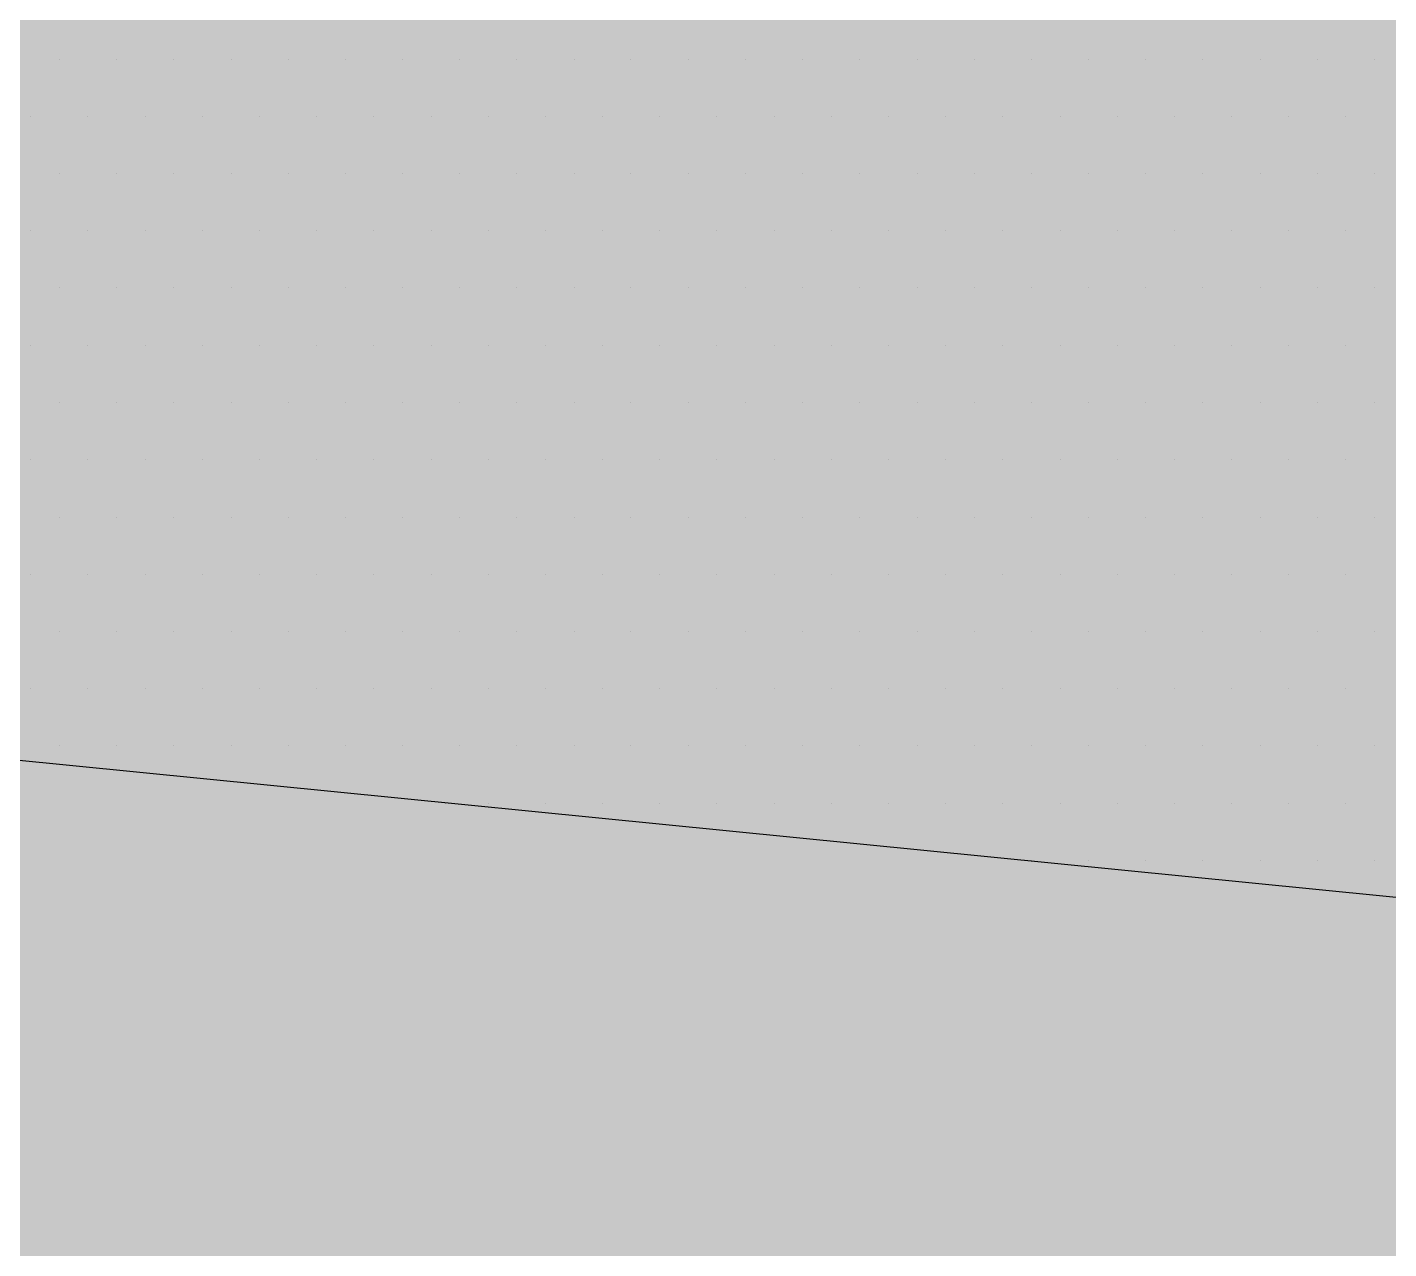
# Paper-space layout 'Layout1' of a CAD drawing. Extents: x -43 to 2298, y -18 to 768.
# Drawn here: x 146.521 to 147.831, y 266.495 to 267.671 of the extents above; entities that cross this region are included whole.
import ezdxf

# ---------------------------------------------------------------- set-up
doc = ezdxf.new("R2010")
doc.units = 0
doc.header["$LTSCALE"] = 2
doc.linetypes.add('CACHEX2', pattern=[0.75, 0.5, -0.25])
doc.layers.add('CARTOUCHE', color=7, linetype='Continuous')
doc.layers.add('LOGO', color=7, linetype='Continuous')

# ---------------------------------------------------------------- blocks, each defined once
blk = doc.blocks.new('A$C715108E3')
at = {"layer": 'LOGO', "color": 131}
for p, q in [((0.9425, -3.9741), (0.9425, -3.9741)), ((1.0341, -3.9741), (1.0341, -3.9741)), ((1.1258, -3.9741), (1.1258, -3.9741)), ((1.2178, -3.9741), (1.2178, -3.9741)), ((1.3091, -3.9741), (1.3091, -3.9741)), ((1.4011, -3.9741), (1.4011, -3.9741)), ((1.4929, -3.9741), (1.4929, -3.9741)), ((1.584, -3.9741), (1.584, -3.9741)), ((1.6762, -3.9741), (1.6762, -3.9741)), ((1.7681, -3.9741), (1.7681, -3.9741)), ((1.8591, -3.9741), (1.8591, -3.9741)), ((1.9512, -3.9741), (1.9512, -3.9741)), ((2.0432, -3.9741), (2.0432, -3.9741)), ((2.1344, -3.9741), (2.1344, -3.9741)), ((2.2265, -3.9741), (2.2265, -3.9741)), ((2.3183, -3.9741), (2.3183, -3.9741)), ((2.4101, -3.9741), (2.4101, -3.9741)), ((2.5018, -3.9741), (2.5018, -3.9741)), ((2.5934, -3.9741), (2.5934, -3.9741)), ((2.6854, -3.9741), (2.6854, -3.9741)), ((2.7767, -3.9741), (2.7767, -3.9741)), ((2.8687, -3.9741), (2.8687, -3.9741)), ((2.9608, -3.9741), (2.9608, -3.9741)), ((3.0518, -3.9741), (3.0518, -3.9741)), ((0.8962, -4.0654), (0.8962, -4.0654)), ((0.988, -4.0654), (0.988, -4.0654)), ((1.0801, -4.0654), (1.0801, -4.0654)), ((1.1713, -4.0654), (1.1713, -4.0654)), ((1.2634, -4.0654), (1.2634, -4.0654)), ((1.3554, -4.0654), (1.3554, -4.0654)), ((1.4466, -4.0654), (1.4466, -4.0654)), ((1.5387, -4.0654), (1.5387, -4.0654)), ((1.6305, -4.0654), (1.6305, -4.0654)), ((1.722, -4.0654), (1.722, -4.0654)), ((1.8138, -4.0654), (1.8138, -4.0654)), ((1.9056, -4.0654), (1.9056, -4.0654)), ((1.9969, -4.0654), (1.9969, -4.0654)), ((2.0889, -4.0654), (2.0889, -4.0654)), ((2.1807, -4.0654), (2.1807, -4.0654)), ((2.2726, -4.0654), (2.2726, -4.0654)), ((2.364, -4.0654), (2.364, -4.0654)), ((2.4559, -4.0654), (2.4559, -4.0654)), ((2.5477, -4.0654), (2.5477, -4.0654)), ((2.639, -4.0654), (2.639, -4.0654)), ((2.731, -4.0654), (2.731, -4.0654)), ((2.823, -4.0654), (2.823, -4.0654)), ((2.9143, -4.0654), (2.9143, -4.0654)), ((3.0061, -4.0654), (3.0061, -4.0654)), ((0.9425, -4.1578), (0.9425, -4.1578)), ((1.0341, -4.1578), (1.0341, -4.1578)), ((1.1258, -4.1578), (1.1258, -4.1578)), ((1.2178, -4.1578), (1.2178, -4.1578)), ((1.3091, -4.1578), (1.3091, -4.1578)), ((1.4011, -4.1578), (1.4011, -4.1578)), ((1.4929, -4.1578), (1.4929, -4.1578)), ((1.584, -4.1578), (1.584, -4.1578)), ((1.6762, -4.1578), (1.6762, -4.1578)), ((1.7681, -4.1578), (1.7681, -4.1578)), ((1.8591, -4.1578), (1.8591, -4.1578)), ((1.9512, -4.1578), (1.9512, -4.1578)), ((2.0432, -4.1578), (2.0432, -4.1578)), ((2.1344, -4.1578), (2.1344, -4.1578)), ((2.2265, -4.1578), (2.2265, -4.1578)), ((2.3183, -4.1578), (2.3183, -4.1578)), ((2.4101, -4.1578), (2.4101, -4.1578)), ((2.5018, -4.1578), (2.5018, -4.1578)), ((2.5934, -4.1578), (2.5934, -4.1578)), ((2.6854, -4.1578), (2.6854, -4.1578)), ((2.7767, -4.1578), (2.7767, -4.1578)), ((2.8687, -4.1578), (2.8687, -4.1578)), ((2.9608, -4.1578), (2.9608, -4.1578)), ((3.0518, -4.1578), (3.0518, -4.1578)), ((0.8962, -4.2494), (0.8962, -4.2494)), ((0.988, -4.2494), (0.988, -4.2494)), ((1.0801, -4.2494), (1.0801, -4.2494)), ((1.1713, -4.2494), (1.1713, -4.2494)), ((1.2634, -4.2494), (1.2634, -4.2494)), ((1.3554, -4.2494), (1.3554, -4.2494)), ((1.4466, -4.2494), (1.4466, -4.2494)), ((1.5387, -4.2494), (1.5387, -4.2494)), ((1.6305, -4.2494), (1.6305, -4.2494)), ((1.722, -4.2494), (1.722, -4.2494)), ((1.8138, -4.2494), (1.8138, -4.2494)), ((1.9056, -4.2494), (1.9056, -4.2494)), ((1.9969, -4.2494), (1.9969, -4.2494)), ((2.0889, -4.2494), (2.0889, -4.2494)), ((2.1807, -4.2494), (2.1807, -4.2494)), ((2.2726, -4.2494), (2.2726, -4.2494)), ((2.364, -4.2494), (2.364, -4.2494)), ((2.4559, -4.2494), (2.4559, -4.2494)), ((2.5477, -4.2494), (2.5477, -4.2494)), ((2.639, -4.2494), (2.639, -4.2494)), ((2.731, -4.2494), (2.731, -4.2494)), ((2.823, -4.2494), (2.823, -4.2494)), ((2.9143, -4.2494), (2.9143, -4.2494)), ((3.0061, -4.2494), (3.0061, -4.2494)), ((0.9425, -4.3407), (0.9425, -4.3407)), ((1.0341, -4.3407), (1.0341, -4.3407)), ((1.1258, -4.3407), (1.1258, -4.3407)), ((1.2178, -4.3407), (1.2178, -4.3407)), ((1.3091, -4.3407), (1.3091, -4.3407)), ((1.4011, -4.3407), (1.4011, -4.3407)), ((1.4929, -4.3407), (1.4929, -4.3407)), ((1.584, -4.3407), (1.584, -4.3407)), ((1.6762, -4.3407), (1.6762, -4.3407)), ((1.7681, -4.3407), (1.7681, -4.3407)), ((1.8591, -4.3407), (1.8591, -4.3407)), ((1.9512, -4.3407), (1.9512, -4.3407)), ((2.0432, -4.3407), (2.0432, -4.3407)), ((2.1344, -4.3407), (2.1344, -4.3407)), ((2.2265, -4.3407), (2.2265, -4.3407)), ((2.3183, -4.3407), (2.3183, -4.3407)), ((2.4101, -4.3407), (2.4101, -4.3407)), ((2.5018, -4.3407), (2.5018, -4.3407)), ((2.5934, -4.3407), (2.5934, -4.3407)), ((2.6854, -4.3407), (2.6854, -4.3407)), ((2.7767, -4.3407), (2.7767, -4.3407)), ((2.8687, -4.3407), (2.8687, -4.3407)), ((2.9608, -4.3407), (2.9608, -4.3407)), ((3.0518, -4.3407), (3.0518, -4.3407)), ((0.8962, -4.4331), (0.8962, -4.4331)), ((0.988, -4.4331), (0.988, -4.4331)), ((1.0801, -4.4331), (1.0801, -4.4331)), ((1.1713, -4.4331), (1.1713, -4.4331)), ((1.2634, -4.4331), (1.2634, -4.4331)), ((1.3554, -4.4331), (1.3554, -4.4331)), ((1.4466, -4.4331), (1.4466, -4.4331)), ((1.5387, -4.4331), (1.5387, -4.4331)), ((1.6305, -4.4331), (1.6305, -4.4331)), ((1.722, -4.4331), (1.722, -4.4331)), ((1.8138, -4.4331), (1.8138, -4.4331)), ((1.9056, -4.4331), (1.9056, -4.4331)), ((1.9969, -4.4331), (1.9969, -4.4331)), ((2.0889, -4.4331), (2.0889, -4.4331)), ((2.1807, -4.4331), (2.1807, -4.4331)), ((2.2726, -4.4331), (2.2726, -4.4331)), ((2.364, -4.4331), (2.364, -4.4331)), ((2.4559, -4.4331), (2.4559, -4.4331)), ((2.5477, -4.4331), (2.5477, -4.4331)), ((2.639, -4.4331), (2.639, -4.4331)), ((2.731, -4.4331), (2.731, -4.4331)), ((2.823, -4.4331), (2.823, -4.4331)), ((2.9143, -4.4331), (2.9143, -4.4331)), ((3.0061, -4.4331), (3.0061, -4.4331)), ((0.9425, -4.5245), (0.9425, -4.5245)), ((1.0341, -4.5245), (1.0341, -4.5245)), ((1.1258, -4.5245), (1.1258, -4.5245)), ((1.2178, -4.5245), (1.2178, -4.5245)), ((1.3091, -4.5245), (1.3091, -4.5245)), ((1.4011, -4.5245), (1.4011, -4.5245)), ((1.4929, -4.5245), (1.4929, -4.5245)), ((1.584, -4.5245), (1.584, -4.5245)), ((1.6762, -4.5245), (1.6762, -4.5245)), ((1.7681, -4.5245), (1.7681, -4.5245)), ((1.8591, -4.5245), (1.8591, -4.5245)), ((1.9512, -4.5245), (1.9512, -4.5245)), ((2.0432, -4.5245), (2.0432, -4.5245)), ((2.1344, -4.5245), (2.1344, -4.5245)), ((2.2265, -4.5245), (2.2265, -4.5245)), ((2.3183, -4.5245), (2.3183, -4.5245)), ((2.4101, -4.5245), (2.4101, -4.5245)), ((2.5018, -4.5245), (2.5018, -4.5245)), ((2.5934, -4.5245), (2.5934, -4.5245)), ((2.6854, -4.5245), (2.6854, -4.5245)), ((2.7767, -4.5245), (2.7767, -4.5245)), ((2.8687, -4.5245), (2.8687, -4.5245)), ((2.9608, -4.5245), (2.9608, -4.5245)), ((3.0518, -4.5245), (3.0518, -4.5245)), ((0.8962, -4.6156), (0.8962, -4.6156)), ((0.988, -4.6156), (0.988, -4.6156)), ((1.0801, -4.6156), (1.0801, -4.6156)), ((1.1713, -4.6156), (1.1713, -4.6156)), ((1.2634, -4.6156), (1.2634, -4.6156)), ((1.3554, -4.6156), (1.3554, -4.6156)), ((1.4466, -4.6156), (1.4466, -4.6156)), ((1.5387, -4.6156), (1.5387, -4.6156)), ((1.6305, -4.6156), (1.6305, -4.6156)), ((1.722, -4.6156), (1.722, -4.6156)), ((1.8138, -4.6156), (1.8138, -4.6156)), ((1.9056, -4.6156), (1.9056, -4.6156)), ((1.9969, -4.6156), (1.9969, -4.6156)), ((2.0889, -4.6156), (2.0889, -4.6156)), ((2.1807, -4.6156), (2.1807, -4.6156)), ((2.2726, -4.6156), (2.2726, -4.6156)), ((2.364, -4.6156), (2.364, -4.6156)), ((2.4559, -4.6156), (2.4559, -4.6156)), ((2.5477, -4.6156), (2.5477, -4.6156)), ((2.639, -4.6156), (2.639, -4.6156)), ((2.731, -4.6156), (2.731, -4.6156)), ((2.823, -4.6156), (2.823, -4.6156)), ((2.9143, -4.6156), (2.9143, -4.6156)), ((3.0061, -4.6156), (3.0061, -4.6156)), ((0.9425, -4.7082), (0.9425, -4.7082)), ((1.0341, -4.7082), (1.0341, -4.7082)), ((1.1258, -4.7082), (1.1258, -4.7082)), ((1.2178, -4.7082), (1.2178, -4.7082)), ((1.3091, -4.7082), (1.3091, -4.7082)), ((1.4011, -4.7082), (1.4011, -4.7082)), ((1.4929, -4.7082), (1.4929, -4.7082)), ((1.584, -4.7082), (1.584, -4.7082)), ((1.6762, -4.7082), (1.6762, -4.7082)), ((1.7681, -4.7082), (1.7681, -4.7082)), ((1.8591, -4.7082), (1.8591, -4.7082)), ((1.9512, -4.7082), (1.9512, -4.7082)), ((2.0432, -4.7082), (2.0432, -4.7082)), ((2.1344, -4.7082), (2.1344, -4.7082)), ((2.2265, -4.7082), (2.2265, -4.7082)), ((2.3183, -4.7082), (2.3183, -4.7082)), ((2.4101, -4.7082), (2.4101, -4.7082)), ((2.5018, -4.7082), (2.5018, -4.7082)), ((2.5934, -4.7082), (2.5934, -4.7082)), ((2.6854, -4.7082), (2.6854, -4.7082)), ((2.7767, -4.7082), (2.7767, -4.7082)), ((2.8687, -4.7082), (2.8687, -4.7082)), ((2.9608, -4.7082), (2.9608, -4.7082)), ((3.0518, -4.7082), (3.0518, -4.7082)), ((0.8962, -4.7997), (0.8962, -4.7997)), ((0.988, -4.7997), (0.988, -4.7997)), ((1.0801, -4.7997), (1.0801, -4.7997)), ((1.1713, -4.7997), (1.1713, -4.7997)), ((1.2634, -4.7997), (1.2634, -4.7997)), ((1.3554, -4.7997), (1.3554, -4.7997)), ((1.4466, -4.7997), (1.4466, -4.7997)), ((1.5387, -4.7997), (1.5387, -4.7997)), ((1.6305, -4.7997), (1.6305, -4.7997)), ((1.722, -4.7997), (1.722, -4.7997)), ((1.8138, -4.7997), (1.8138, -4.7997)), ((1.9056, -4.7997), (1.9056, -4.7997)), ((1.9969, -4.7997), (1.9969, -4.7997)), ((2.0889, -4.7997), (2.0889, -4.7997)), ((2.1807, -4.7997), (2.1807, -4.7997)), ((2.2726, -4.7997), (2.2726, -4.7997)), ((2.364, -4.7997), (2.364, -4.7997)), ((2.4559, -4.7997), (2.4559, -4.7997)), ((2.5477, -4.7997), (2.5477, -4.7997)), ((2.639, -4.7997), (2.639, -4.7997)), ((2.731, -4.7997), (2.731, -4.7997)), ((2.823, -4.7997), (2.823, -4.7997)), ((2.9143, -4.7997), (2.9143, -4.7997)), ((3.0061, -4.7997), (3.0061, -4.7997)), ((0.9425, -4.892), (0.9425, -4.892)), ((1.0341, -4.892), (1.0341, -4.892)), ((1.1258, -4.892), (1.1258, -4.892)), ((1.2178, -4.892), (1.2178, -4.892)), ((1.3091, -4.892), (1.3091, -4.892)), ((1.4011, -4.892), (1.4011, -4.892)), ((1.4929, -4.892), (1.4929, -4.892)), ((1.584, -4.892), (1.584, -4.892)), ((1.6762, -4.892), (1.6762, -4.892)), ((1.7681, -4.892), (1.7681, -4.892)), ((1.8591, -4.892), (1.8591, -4.892)), ((1.9512, -4.892), (1.9512, -4.892)), ((2.0432, -4.892), (2.0432, -4.892)), ((2.1344, -4.892), (2.1344, -4.892)), ((2.2265, -4.892), (2.2265, -4.892)), ((2.3183, -4.892), (2.3183, -4.892)), ((2.4101, -4.892), (2.4101, -4.892)), ((2.5018, -4.892), (2.5018, -4.892)), ((2.5934, -4.892), (2.5934, -4.892)), ((2.6854, -4.892), (2.6854, -4.892)), ((2.7767, -4.892), (2.7767, -4.892)), ((2.8687, -4.892), (2.8687, -4.892)), ((2.9608, -4.892), (2.9608, -4.892)), ((3.0518, -4.892), (3.0518, -4.892)), ((0.8962, -4.9833), (0.8962, -4.9833)), ((0.988, -4.9833), (0.988, -4.9833)), ((1.0801, -4.9833), (1.0801, -4.9833)), ((1.1713, -4.9833), (1.1713, -4.9833)), ((1.2634, -4.9833), (1.2634, -4.9833)), ((1.3554, -4.9833), (1.3554, -4.9833)), ((1.4466, -4.9833), (1.4466, -4.9833)), ((1.5387, -4.9833), (1.5387, -4.9833)), ((1.6305, -4.9833), (1.6305, -4.9833)), ((1.722, -4.9833), (1.722, -4.9833)), ((1.8138, -4.9833), (1.8138, -4.9833)), ((1.9056, -4.9833), (1.9056, -4.9833)), ((1.9969, -4.9833), (1.9969, -4.9833)), ((2.0889, -4.9833), (2.0889, -4.9833)), ((2.1807, -4.9833), (2.1807, -4.9833)), ((2.2726, -4.9833), (2.2726, -4.9833)), ((2.364, -4.9833), (2.364, -4.9833)), ((2.4559, -4.9833), (2.4559, -4.9833)), ((2.5477, -4.9833), (2.5477, -4.9833)), ((2.639, -4.9833), (2.639, -4.9833)), ((2.731, -4.9833), (2.731, -4.9833)), ((2.823, -4.9833), (2.823, -4.9833)), ((2.9143, -4.9833), (2.9143, -4.9833)), ((3.0061, -4.9833), (3.0061, -4.9833)), ((0.9425, -5.0748), (0.9425, -5.0748)), ((1.0341, -5.0748), (1.0341, -5.0748)), ((1.1258, -5.0748), (1.1258, -5.0748)), ((1.2178, -5.0748), (1.2178, -5.0748)), ((1.3091, -5.0748), (1.3091, -5.0748)), ((1.4011, -5.0748), (1.4011, -5.0748)), ((1.4929, -5.0748), (1.4929, -5.0748)), ((1.584, -5.0748), (1.584, -5.0748)), ((1.6762, -5.0748), (1.6762, -5.0748)), ((1.7681, -5.0748), (1.7681, -5.0748)), ((1.8591, -5.0748), (1.8591, -5.0748)), ((1.9512, -5.0748), (1.9512, -5.0748)), ((2.0432, -5.0748), (2.0432, -5.0748)), ((2.1344, -5.0748), (2.1344, -5.0748)), ((2.2265, -5.0748), (2.2265, -5.0748)), ((2.3183, -5.0748), (2.3183, -5.0748)), ((2.4101, -5.0748), (2.4101, -5.0748)), ((2.5018, -5.0748), (2.5018, -5.0748)), ((2.5934, -5.0748), (2.5934, -5.0748)), ((2.6854, -5.0748), (2.6854, -5.0748)), ((2.7767, -5.0748), (2.7767, -5.0748)), ((2.8687, -5.0748), (2.8687, -5.0748)), ((2.9608, -5.0748), (2.9608, -5.0748)), ((3.0518, -5.0748), (3.0518, -5.0748)), ((1.5619, -5.1674), (1.5619, -5.1674)), ((1.6305, -5.1674), (1.6305, -5.1674)), ((1.722, -5.1674), (1.722, -5.1674)), ((1.8138, -5.1674), (1.8138, -5.1674)), ((1.9056, -5.1674), (1.9056, -5.1674)), ((1.9969, -5.1674), (1.9969, -5.1674)), ((2.0889, -5.1674), (2.0889, -5.1674)), ((2.1807, -5.1674), (2.1807, -5.1674)), ((2.2726, -5.1674), (2.2726, -5.1674)), ((2.364, -5.1674), (2.364, -5.1674)), ((2.4559, -5.1674), (2.4559, -5.1674)), ((2.5477, -5.1674), (2.5477, -5.1674)), ((2.639, -5.1674), (2.639, -5.1674)), ((2.731, -5.1674), (2.731, -5.1674)), ((2.823, -5.1674), (2.823, -5.1674)), ((2.9143, -5.1674), (2.9143, -5.1674)), ((3.0061, -5.1674), (3.0061, -5.1674)), ((2.4836, -5.2586), (2.4836, -5.2586)), ((2.5018, -5.2586), (2.5018, -5.2586)), ((2.5934, -5.2586), (2.5934, -5.2586)), ((2.6854, -5.2586), (2.6854, -5.2586)), ((2.7767, -5.2586), (2.7767, -5.2586)), ((2.8687, -5.2586), (2.8687, -5.2586)), ((2.9608, -5.2586), (2.9608, -5.2586)), ((3.0518, -5.2586), (3.0518, -5.2586))]:
    blk.add_line(p, q, dxfattribs=at)
blk.add_lwpolyline([(-1.5572, -4.8561), (4.8497, -5.4935), (3.9051, -3.7588), (-0.4601, -3.2749), (1.2763, -0.8417), (0, 0)], dxfattribs=at)
blk = doc.blocks.new('A$C581E6685')
at = {"layer": 'LOGO', "color": 32, "linetype": 'CACHEX2', "ltscale": 1.5}
blk.add_ellipse((-38.0538, 23.8138), major_axis=(-19.0311, -3.534), ratio=0.590567, dxfattribs=at)
at = {"layer": 'LOGO', "color": 32}
blk.add_ellipse((-37.6144, 23.8499), major_axis=(-13.5768, -4.2839), ratio=0.791971, dxfattribs=at)
at = {"layer": 'CARTOUCHE'}
blk.add_blockref('A$C715108E3', (-31.6739, 36.3189), dxfattribs=at)

psp = doc.layouts.get("Layout1")

# ---------------------------------------------------------------- hatches: boundary and pattern name
at = {"layer": 'CARTOUCHE', "true_color": 0xffffff}
h = psp.add_hatch(color=7, dxfattribs=at)
h.dxf.hatch_style = 1
edge = h.paths.add_edge_path()
edge.add_spline(control_points=[(127.7197, 272.4748), (127.7197, 261.5837), (127.7197, 250.6925), (127.7197, 246.8525), (131.5597, 246.8525), (177.0989, 246.8525), (222.6382, 246.8525), (226.4782, 246.8525), (226.4782, 250.6925), (226.4782, 261.5837), (226.4782, 272.4748), (226.4782, 276.3148), (222.6382, 276.3148), (177.0989, 276.3148), (131.5597, 276.3148), (127.7197, 276.3148), (127.7197, 272.4748)], knot_values=[0, 0, 0, 1, 1, 2.570796, 2.570796, 3.570796, 3.570796, 5.141593, 5.141593, 6.141593, 6.141593, 7.712389, 7.712389, 8.712389, 8.712389, 10.283185, 10.283185, 10.283185], weights=[1, 1, 1, 0.707107, 1, 1, 1, 0.707107, 1, 1, 1, 0.707107, 1, 1, 1, 0.707107, 1], degree=2, periodic=0)

# ---------------------------------------------------------------- linework, layer by layer
at = {"layer": 'CARTOUCHE'}
psp.add_rational_spline([(127.7197, 272.4748), (127.7197, 261.5837), (127.7197, 250.6925), (127.7197, 246.8525), (131.5597, 246.8525), (177.0989, 246.8525), (222.6382, 246.8525), (226.4782, 246.8525), (226.4782, 250.6925), (226.4782, 261.5837), (226.4782, 272.4748), (226.4782, 276.3148), (222.6382, 276.3148), (177.0989, 276.3148), (131.5597, 276.3148), (127.7197, 276.3148), (127.7197, 272.4748)], [1, 1, 1, 0.707106781187, 1, 1, 1, 0.707106781187, 1, 1, 1, 0.707106781187, 1, 1, 1, 0.707106781187, 1], degree=2, knots=[0, 0, 0, 1, 1, 2.570796, 2.570796, 3.570796, 3.570796, 5.141593, 5.141593, 6.141593, 6.141593, 7.712389, 7.712389, 8.712389, 8.712389, 10.283185, 10.283185, 10.283185], dxfattribs=at)

# ---------------------------------------------------------------- block references
at = {"layer": 'CARTOUCHE', "xscale": 0.6, "yscale": 0.6, "zscale": 0.6}
psp.add_blockref('A$C581E6685', (164.9904, 248.2331), dxfattribs=at)

doc.saveas('drawing.dxf')
